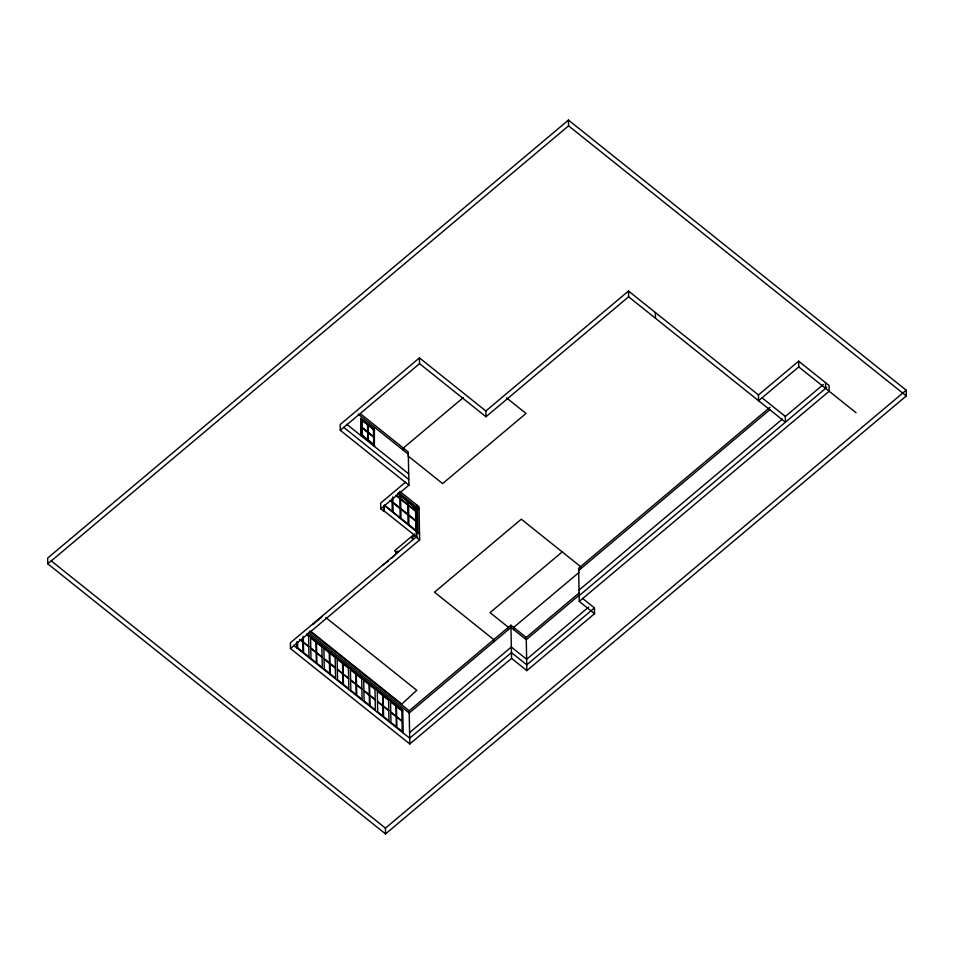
<?xml version="1.0" encoding="UTF-8"?>
<svg xmlns="http://www.w3.org/2000/svg" width="954" height="954" viewBox="0 0 954 954"><rect width="100%" height="100%" fill="white"/><g stroke="black" fill="none" stroke-linecap="round" stroke-linejoin="round"><path stroke-width="1.43" d="M568.453 120.085L47.7 558.054L47.807 563.814L385.547 833.915L906.3 395.946L906.193 390.186L568.453 120.085L568.56 125.845L906.3 395.946M47.807 563.814L568.56 125.845M485.86 410.995L628.495 291.03L628.614 296.789L485.968 416.755L485.86 410.995L419.438 357.881L340.173 424.542L340.28 430.302L408.908 485.181L380.777 508.84L384.104 511.499L384.343 505.071M340.28 430.302L419.545 363.641L419.438 357.881M360.588 418.436L374.04 428.906L374.051 429.777M360.6 419.307L361.125 418.854L374.409 429.479L374.373 446.389M361.089 435.418L361.125 418.854M463.334 397.579L403.327 448.046L403.363 450.288M405.414 482.259L380.658 503.08L380.777 508.84M398.343 493.17A258.486 103.843 49.9 0 1 416.409 508.184L416.051 508.482A258.486 103.843 49.9 0 0 407.918 501.565M414.549 510.128L417.435 507.695L417.924 532.881M414.644 533.906L394.586 550.78L396.53 552.342M416.504 532.892L417.208 532.308L416.731 507.123M415.038 535.301L411.758 538.068L413.368 539.356M416.457 536.756L290.386 642.793L290.493 648.553L409.803 743.953L511.559 658.379L510.915 625.204L409.159 710.778L409.803 743.953M312.709 624.608L322.488 616.379M388.338 561L382.542 565.281M391.605 558.257L395.588 554.31M290.493 648.553L419.653 539.928L416.612 537.496L416.409 508.184M562.216 551.913L490.034 612.623L508.399 627.315L508.446 629.557M798.653 361.172L798.772 366.932L758.585 400.728L758.466 394.968L798.653 361.172L829.062 385.488L829.169 391.247L579.245 601.437L594.557 613.684L526.858 670.614L511.559 658.379M769.914 407.37L578.613 568.262L579.245 601.437M578.661 570.504L769.961 409.612M579.102 572.364L513.669 627.398L513.705 629.64M409.588 732.612L511.332 647.027L526.644 659.274L588.69 607.078M579.03 590.097L782.375 419.08M628.614 296.789L785.452 422.217L785.333 416.457L823.29 384.534M526.858 670.614L526.226 637.439L579.245 592.839M579.293 595.081L526.262 639.681L510.962 627.446L409.206 713.02L308.44 632.43M579.138 595.678L826.784 387.396M582.417 598.301L594.437 607.925L526.751 664.855L511.439 652.619L409.695 738.193L293.558 645.321M385.547 833.915L385.44 828.155L906.193 390.186M798.772 366.932L856.036 412.736M628.495 291.03L758.466 394.968M761.829 397.651L785.333 416.457M506.479 397.842L526.012 413.452L442.608 483.595L408.05 455.964M419.545 363.641L485.968 416.755M360.481 413.786L408.264 452.005L408.908 485.181M358.215 414.179L408.312 454.247M362.031 427.583L373.813 437.015M361.447 435.119L374.719 445.745M346.707 424.268L408.682 473.828M343.667 427.332L408.789 479.421M399.714 491.322L419.009 506.753L419.653 539.928M398.605 492.634L419.056 508.995M397.723 493.54L399.738 495.15L399.798 497.928L396.769 495.508M414.155 508.613L414.883 509.197L417.041 507.385L416.993 505.143M395.767 495.436L399.809 498.668L399.988 507.826L392.917 502.174L392.809 496.939M390.067 500.623L392.082 502.233L392.261 511.392L385.189 505.739M384.355 505.441L419.533 534.168M384.462 511.201L416.97 537.185M510.915 625.204L526.226 637.439M398.653 551.722L397.937 551.15L395.898 552.867L396.614 553.439M325.755 617.5L416.767 690.279L401.777 704.076L310.765 631.286M309.549 631.119L409.159 710.778M307.903 634.076L402.743 709.931L403.196 732.994M306.687 633.969L402.767 710.79M306.437 634.553L308.595 636.27L308.786 646.371L303.396 642.066L303.289 636.294M300.737 639.931L302.895 641.66L302.812 637.332M299.675 639.478L302.907 642.066L303.098 652.166L297.708 647.849L297.6 642.09M51.182 560.845L385.44 828.155M415.586 508.255L405.307 499.526A232.43 93.373 49.9 0 0 398.45 493.993M825.52 382.661L825.627 388.421M655.362 312.518L655.47 318.278M594.437 607.925L594.557 613.684M580.628 568.846L580.592 566.604L521.301 519.191L434.499 592.207L493.778 639.609L493.826 641.851M416.016 506.562L416.099 510.784M416.409 527.276L416.612 537.496M392.022 498.882L392.07 501.494M383.997 505.739L384.104 511.499M373.718 444.159L373.586 437.015L368.172 432.687L368.304 439.83M367.779 424.768L368.065 439.83M367.827 439.448L367.684 432.305L362.281 427.976L362.413 435.119M360.767 418.293L361.101 435.775M296.611 641.935L296.73 647.861M397.973 493.468A258.486 103.843 49.9 0 1 399.786 494.911M402.493 497.094A258.486 103.843 49.9 0 1 405.212 499.312M373.67 429.479L361.888 420.058L362.174 435.119L373.968 444.54L373.67 429.479M367.54 424.768L362.138 420.44L362.27 427.583L367.684 431.912L367.54 424.768M373.431 429.479L368.029 425.15L368.161 432.293L373.574 436.622L373.431 429.479M407.644 501.482L400.585 495.83L400.632 498.596L407.716 504.261L407.656 501.482M415.574 507.814L408.503 502.162L408.55 504.928L415.622 510.593L415.574 507.814M407.728 505L400.656 499.336L400.823 508.506L407.895 514.158L407.728 505M415.634 511.32L408.562 505.668L408.741 514.826L415.813 520.49L415.634 511.32M400 508.565L392.929 502.913L393.108 512.071L400.179 517.724L400 508.565M407.918 514.898L400.847 509.245L401.014 518.404L408.085 524.056L407.918 514.898M415.825 521.23L408.753 515.565L408.932 524.736L416.004 530.388L415.825 521.23M315.977 642.185L310.587 637.868L310.789 647.969L316.168 652.274L315.977 642.185M321.868 646.895L316.489 642.579L316.68 652.679L322.07 656.996L321.868 646.895M329.261 652.798L323.871 648.493L324.062 658.594L329.452 662.899L329.261 652.798M335.152 657.509L329.762 653.204L329.953 663.304L335.343 667.609L335.152 657.509M342.534 663.424L337.144 659.107L337.346 669.207L342.724 673.512L342.534 663.424M348.425 668.134L343.035 663.817L343.237 673.918L348.627 678.234L348.425 668.134M355.818 674.037L350.428 669.732L350.619 679.832L356.009 684.137L355.818 674.037M361.709 678.747L356.319 674.442L356.51 684.543L361.9 688.848L361.709 678.747M369.091 684.65L363.701 680.345L363.903 690.446L369.281 694.75L369.091 684.65M374.982 689.372L369.592 685.055L369.794 695.156L375.172 699.461L374.982 689.372M382.673 695.526L377.295 691.209L377.486 701.309L382.876 705.614L382.673 695.526M388.576 700.236L383.186 695.919L383.377 706.02L388.767 710.336L388.576 700.236M395.958 706.139L390.568 701.834L390.758 711.934L396.148 716.239L395.958 706.139M401.849 710.849L396.459 706.544L396.649 716.645L402.039 720.95L401.849 710.849M308.798 646.776L303.408 642.471L303.599 652.572L308.989 656.877L308.798 646.776M316.179 652.679L310.789 648.374L310.992 658.475L316.37 662.78L316.179 652.679M322.07 657.401L316.68 653.085L316.883 663.185L322.273 667.49L322.07 657.401M329.464 663.304L324.074 658.999L324.265 669.088L329.655 673.405L329.464 663.304M335.355 668.015L329.965 663.71L330.156 673.81L335.546 678.115L335.355 668.015M342.736 673.918L337.346 669.613L337.549 679.713L342.927 684.018L342.736 673.918M348.627 678.628L343.237 674.323L343.44 684.423L348.818 688.728L348.627 678.628M356.021 684.543L350.631 680.226L350.822 690.326L356.212 694.643L356.021 684.543M361.912 689.253L356.522 684.948L356.713 695.037L362.103 699.354L361.912 689.253M369.293 695.156L363.903 690.851L364.094 700.951L369.484 705.256L369.293 695.156M375.184 699.866L369.794 695.561L369.997 705.662L375.375 709.967L375.184 699.866M382.876 706.02L377.486 701.715L377.689 711.815L383.079 716.12L382.876 706.02M388.767 710.742L383.389 706.425L383.58 716.526L388.97 720.83L388.767 710.742M396.16 716.645L390.77 712.328L390.961 722.428L396.351 726.745L396.16 716.645M402.051 721.355L396.661 717.05L396.852 727.151L402.242 731.456L402.051 721.355"/></g></svg>
